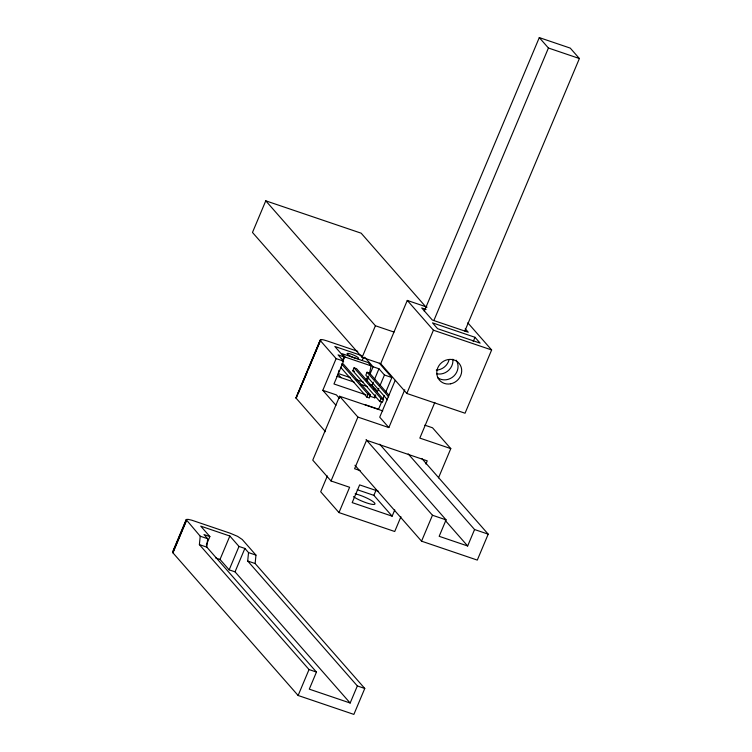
<?xml version="1.0" encoding="UTF-8"?>
<svg xmlns="http://www.w3.org/2000/svg" width="752" height="752" viewBox="0 0 752 752"><rect width="100%" height="100%" fill="white"/><g stroke="black" fill="none" stroke-linecap="round" stroke-linejoin="round"><path stroke-width="1.13" d="M206.302 545.068L209.883 536.561L200.746 526.146L229.858 536.026L238.995 546.441L244.879 548.434L248.536 552.598L247.699 561.011L357.341 685.937L350.159 703.017L309.279 689.152L316.46 672.072L309.025 669.543L199.383 544.617L200.22 536.204L186.176 519.632L187.972 519.341L191.873 520.234L230.225 533.234L237.604 536.373L242.257 539.504L255.962 555.126L255.135 563.53L364.776 688.465L353.872 714.4L298.121 695.487L172.951 552.852L172.612 551.902L186.176 519.632M316.46 672.072L206.819 547.136L207.655 538.733L203.999 534.559L209.883 536.561M369.326 395.975L374.844 397.846L375.163 394.697M325.522 431.714L296.1 398.165L296.626 397.3M357.755 351.334L327.148 340.947C325.757 340.675 319.703 338.033 320.606 340.919L336.135 358.61L343.57 361.139L333.963 383.971L366.008 394.847M338.898 370.426L338.212 373.509L350.131 377.551M388.85 395.091L369.533 373.077L371.14 365.886L368.217 362.558L342.207 353.731L345.13 357.059L371.14 365.886M426.008 307.089L361.157 233.186L265.766 200.822L252.475 232.453L362.107 357.379L380.691 363.686L406.823 393.465L465.046 413.224L491.639 349.962L467.81 322.815M172.678 552.476L186.233 520.205M173.656 550.53L181.796 531.166M182.698 529.023L186.769 519.341M172.951 552.852L186.515 520.591M350.159 703.017L235.038 571.84L229.153 569.847L220.016 559.432L229.858 536.026M295.987 397.846L320.258 339.96M296.25 397.404L320.474 339.772M296.1 398.165L320.324 340.534M298.422 393.033L299.766 389.827M300.668 387.694L302.013 384.488M302.906 382.354L307.399 371.685M308.292 369.552L320.85 339.669M229.153 569.847L238.995 546.441M235.038 571.84L244.879 548.434M335.937 405.262L322.815 390.307L336.135 358.61M342.235 361.016L343.974 356.89L334.837 346.475L361.787 355.621M382.759 410.893L339.622 396.257L312.757 460.149L331.03 480.97L349.614 487.277L338.973 512.582L394.725 531.504L400.929 516.737M352.829 370.736L354.051 367.822L356.523 368.659L383.567 399.481L382.345 402.386L379.873 401.549L352.829 370.736L354.474 371.291M362.107 357.379L375.408 325.748L265.766 200.822M362.21 360.481L363.507 357.388M369.533 373.077L367.061 372.231L365.829 375.145L387.468 399.801M367.004 381.217L368.743 377.081M370.04 373.988L373.077 366.769L364.711 357.219M327.355 475.95L320.7 491.761L338.973 512.582M331.03 480.97L357.896 417.078L339.622 396.257M380.691 363.686L407.283 300.424L427.061 307.136M341.869 363.686L343.523 364.25L370.567 395.063L369.345 397.977L366.863 397.131L368.085 394.227L341.812 364.288M378.811 388.427L377.504 391.519L372.024 385.278L373.33 382.176M374.628 379.083L378.961 368.762L373.077 366.769M374.844 397.846L375.737 395.74M380.108 385.325L384.451 375.013L378.961 368.762M379.873 401.549L381.095 398.635L354.051 367.822M381.668 401.831L378.557 409.229L364.927 404.604M382.552 399.716L384.328 395.496M385.663 392.318L391.877 377.532L379.309 363.207M395.176 380.409L379.722 417.181L388.859 427.587L404.773 389.743M424.278 311.196L539.287 37.6L570.251 48.109L579.388 58.524L464.83 331.04M433.866 320.531L548.424 48.015L539.287 37.6M406.823 393.465L433.415 330.203L407.283 300.424M394.772 509.922L392.14 516.173L373.866 495.352L376.056 490.135M298.121 695.487L309.025 669.543M434.835 402.414L419.832 438.096L450.796 448.606L438.51 477.849M473.196 341.587L475.001 337.291L432.513 322.871L437.626 328.709L480.114 343.128L475.001 337.291M425.923 464.022L427.249 460.854L366.553 440.258L354.587 468.722L360.105 470.602M421.797 458.494L488.198 534.155L477.294 560.09L421.552 541.177L432.456 515.242L366.055 439.582M379.675 444.197L446.077 519.867L439.168 536.308L467.659 545.98L474.568 529.53L408.167 453.87M342.79 360.687L345.13 357.059M365.98 379.61L368.311 375.991M172.612 551.902L173.204 551.601M548.424 48.015L579.388 58.524M426.083 309.439L421.722 307.953L432.325 320.032L468.252 332.224L465.215 328.774M433.415 330.203L491.639 349.962M375.408 325.748L393.992 332.055M343.974 356.89L338.09 354.888L343.57 361.139M384.451 375.013L391.877 377.532M355.555 379.393L363.141 381.969M370.059 384.61L372.024 385.278M336.868 376.263L354.145 382.129M360.716 384.357L367.296 386.594M373.612 388.737L375.68 389.442M368.085 394.227L370.567 395.063M381.095 398.635L383.567 399.481M322.815 390.307L336.435 394.932L339.528 398.447M424.786 425.162L432.522 427.785L450.796 448.606M357.896 417.078L388.859 427.587M378.5 491.3L359.635 484.899L352.19 502.609L392.14 516.173M357.228 489.702L373.866 495.352M432.456 515.242L446.077 519.867M474.568 529.53L488.198 534.155M200.22 536.204L207.655 538.733M248.536 552.598L255.962 555.126M199.383 544.617L206.819 547.136M247.699 561.011L255.135 563.53M215.702 557.975L220.016 559.432M357.341 685.937L364.776 688.465M367.061 372.231L388.69 396.887M340.59 367.202L366.863 397.131M338.071 374.336L340.994 377.664M445.269 520.469L467.659 545.98M354.953 465.262L421.552 541.177M449.132 359.55A12.916 11.863 -41.3 0 1 436.282 370.087M452.845 359.23A12.916 11.863 -41.3 0 1 436.555 373.716M456.182 360.189A12.916 11.863 -41.3 0 1 453.888 376.019A12.916 11.863 -41.3 0 1 437.861 377.842M355.123 493.848A12.916 2.397 22.8 0 1 372.212 501.02A12.916 2.397 22.8 0 1 370.407 504A12.916 2.397 22.8 0 1 353.421 496.64M450.702 383.793A12.916 11.863 -41.3 0 0 459.218 363.517A12.916 11.863 -41.3 0 0 437.777 367.822A12.916 11.863 -41.3 0 0 450.702 383.793M348.853 355.32A6.289 1.166 22.8 0 0 358.507 358.601A6.289 1.166 22.8 0 0 351.212 354.145A6.289 1.166 22.8 0 0 348.853 355.32"/></g></svg>
